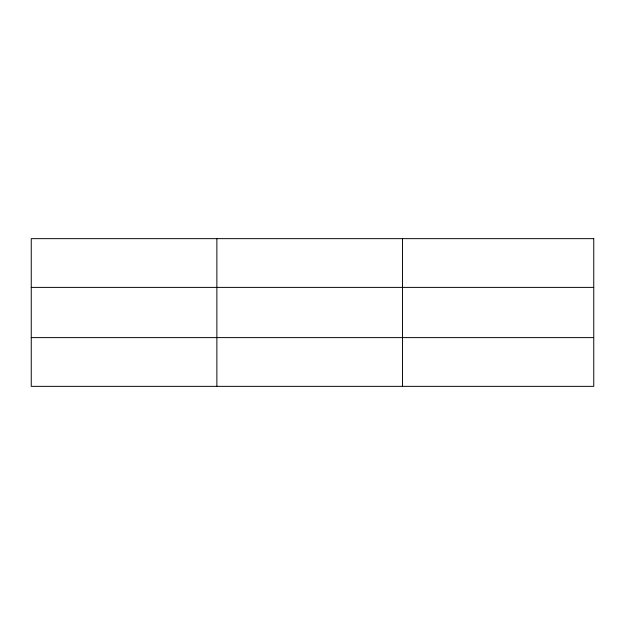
<?xml version="1.0" encoding="UTF-8"?>
<svg xmlns="http://www.w3.org/2000/svg" width="625" height="625" viewBox="0 0 625 625"><rect width="100%" height="100%" fill="white"/><g stroke="black" fill="none" stroke-linecap="round" stroke-linejoin="round"><path stroke-width="0.94" d="M216.875 238.648L216.875 386.352M402.5 238.648L402.5 386.352M31.25 287.391L593.75 287.391M31.25 337.609L593.75 337.609M593.75 238.648L593.75 386.352L31.25 386.352L31.25 238.648L593.75 238.648"/></g></svg>
